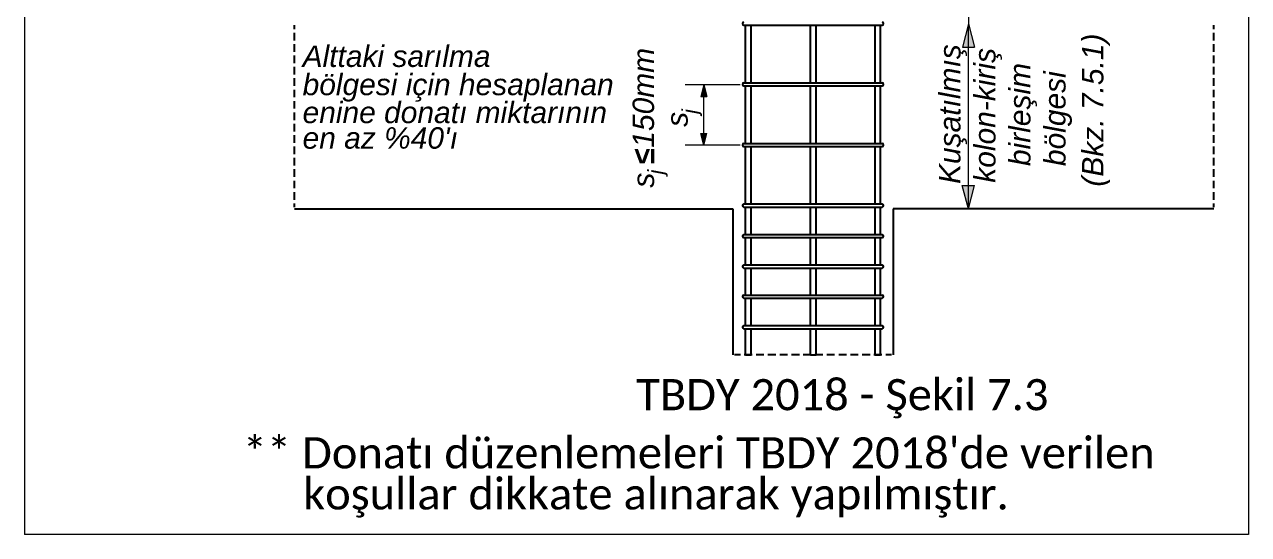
# Model space of a CAD drawing. Header units: millimetres. Extents: x 2232 to 85269, y -3593 to 5869.
# Drawn here: x 67031.8 to 67301.8, y -919.8 to -807.4 of the extents above; entities that cross this region are included whole.
import ezdxf

# ---------------------------------------------------------------- set-up
doc = ezdxf.new("R2010")
doc.units = ezdxf.units.MM
doc.layers.add('Standart', color=7, linetype='Continuous')
doc.styles.add('arialitalic_1_0', font='ariali.ttf', dxfattribs={"height": 0.2})
doc.styles.add('calibri_1_18', font='calibri.ttf', dxfattribs={"height": 0.2})
doc.styles.add('symbolbold_1_0', font='', dxfattribs={"height": 0.2})
doc.styles.get('symbolbold_1_0').set_extended_font_data('Symbol', bold=True)

msp = doc.modelspace()

# ---------------------------------------------------------------- hatches: boundary and pattern name
at = {"layer": 'Standart', "linetype": 'Continuous', "lineweight": 5}
for points in [[(67240.07, -807.26), (67238.73, -812.44), (67241.41, -812.44)], [(67181.69, -820.69), (67181.02, -823.28), (67182.37, -823.28)], [(67181.69, -834.06), (67181.02, -831.47), (67182.37, -831.47)], [(67240.05, -848.06), (67238.71, -842.88), (67241.39, -842.88)]]:
    msp.add_hatch(color=1, dxfattribs=at).paths.add_polyline_path(points)

# ---------------------------------------------------------------- linework, layer by layer
at = {"layer": 'Standart', "color": 250, "linetype": 'Continuous', "lineweight": 5}
for points in [[(67031.84, -509.37), (67031.84, -919.85)], [(67301.84, -509.37), (67301.84, -919.85)], [(67301.84, -919.85), (67031.84, -919.85)]]:
    msp.add_lwpolyline(points, dxfattribs=at)
at = {"layer": 'Standart', "color": 1, "linetype": 'Continuous', "lineweight": 5}
for points in [[(67240.1, -775.49), (67240.1, -807.59)], [(67240.07, -807.26), (67238.73, -812.44)], [(67240.07, -807.26), (67241.41, -812.44)], [(67240.1, -847.68), (67240.1, -807.59)], [(67238.73, -812.44), (67241.41, -812.44)], [(67189.71, -820.69), (67177.59, -820.69)], [(67181.69, -820.69), (67181.02, -823.28)], [(67181.69, -834.03), (67181.69, -820.69)], [(67181.69, -820.69), (67182.37, -823.28)], [(67181.02, -823.28), (67182.37, -823.28)], [(67181.69, -834.06), (67181.02, -831.47)], [(67181.02, -831.47), (67182.37, -831.47)], [(67181.69, -834.06), (67182.37, -831.47)], [(67189.71, -834.03), (67177.59, -834.03)], [(67240.05, -848.06), (67238.71, -842.88)], [(67238.71, -842.88), (67241.39, -842.88)], [(67240.05, -848.06), (67241.39, -842.88)]]:
    msp.add_lwpolyline(points, dxfattribs=at)
at = {"layer": 'Standart', "color": 254, "linetype": 'Continuous', "lineweight": -3}
for points in [[(67091.41, -808.43), (67091.41, -807.59)], [(67091.41, -810.92), (67091.41, -809.27)], [(67190.51, -807.59), (67221.03, -807.59)], [(67190.85, -820.27), (67190.85, -807.59)], [(67192.14, -820.27), (67192.14, -807.59)], [(67205.2, -820.27), (67205.2, -807.59)], [(67206.49, -820.27), (67206.49, -807.59)], [(67219.47, -820.27), (67219.47, -807.59)], [(67220.7, -820.27), (67220.7, -807.59)], [(67294.21, -808.43), (67294.21, -807.59)], [(67294.21, -810.92), (67294.21, -809.27)], [(67091.41, -813.43), (67091.41, -811.78)], [(67294.21, -813.43), (67294.21, -811.78)], [(67091.41, -815.97), (67091.41, -814.27)], [(67294.21, -815.97), (67294.21, -814.27)], [(67091.41, -818.45), (67091.41, -816.78)], [(67294.21, -818.45), (67294.21, -816.78)], [(67091.41, -820.97), (67091.41, -819.26)], [(67190.51, -820.27), (67221.03, -820.27)], [(67294.21, -820.97), (67294.21, -819.26)], [(67091.41, -823.45), (67091.41, -821.8)], [(67190.51, -820.97), (67221.03, -820.97)], [(67190.85, -833.64), (67190.85, -820.97)], [(67192.14, -833.64), (67192.14, -820.97)], [(67205.2, -833.64), (67205.2, -820.97)], [(67206.49, -833.64), (67206.49, -820.97)], [(67219.47, -833.64), (67219.47, -820.97)], [(67220.7, -833.64), (67220.7, -820.97)], [(67294.21, -823.45), (67294.21, -821.8)], [(67091.41, -825.96), (67091.41, -824.32)], [(67294.21, -825.96), (67294.21, -824.32)], [(67091.41, -828.5), (67091.41, -826.8)], [(67294.21, -828.5), (67294.21, -826.8)], [(67091.41, -830.99), (67091.41, -829.31)], [(67294.21, -830.99), (67294.21, -829.31)], [(67091.41, -833.5), (67091.41, -831.8)], [(67190.51, -833.64), (67221.03, -833.64)], [(67294.21, -833.5), (67294.21, -831.8)], [(67091.41, -835.99), (67091.41, -834.34)], [(67091.41, -838.53), (67091.41, -836.85)], [(67190.51, -834.34), (67221.03, -834.34)], [(67190.85, -846.99), (67190.85, -834.34)], [(67192.14, -846.99), (67192.14, -834.34)], [(67205.2, -846.99), (67205.2, -834.34)], [(67206.49, -846.99), (67206.49, -834.34)], [(67219.47, -846.99), (67219.47, -834.34)], [(67220.7, -846.99), (67220.7, -834.34)], [(67294.21, -835.99), (67294.21, -834.34)], [(67294.21, -838.53), (67294.21, -836.85)], [(67091.41, -841.04), (67091.41, -839.34)], [(67294.21, -841.04), (67294.21, -839.34)], [(67091.41, -843.52), (67091.41, -841.88)], [(67294.21, -843.52), (67294.21, -841.88)], [(67091.41, -846.04), (67091.41, -844.39)], [(67294.21, -846.04), (67294.21, -844.39)], [(67091.41, -847.68), (67091.41, -846.87)], [(67190.51, -846.99), (67221.03, -846.99)], [(67190.51, -847.68), (67221.03, -847.68)], [(67190.85, -853.72), (67190.85, -847.68)], [(67192.14, -853.72), (67192.14, -847.68)], [(67205.2, -853.72), (67205.2, -847.68)], [(67206.49, -853.72), (67206.49, -847.68)], [(67219.47, -853.72), (67219.47, -847.68)], [(67220.7, -853.72), (67220.7, -847.68)], [(67294.21, -847.68), (67294.21, -846.87)], [(67190.51, -853.72), (67221.03, -853.72)], [(67190.51, -854.41), (67221.03, -854.41)], [(67190.85, -860.42), (67190.85, -854.41)], [(67192.14, -860.42), (67192.14, -854.41)], [(67205.2, -860.42), (67205.2, -854.41)], [(67206.49, -860.42), (67206.49, -854.41)], [(67219.47, -860.42), (67219.47, -854.41)], [(67220.7, -860.42), (67220.7, -854.41)], [(67190.51, -860.42), (67221.03, -860.42)], [(67190.51, -861.11), (67221.03, -861.11)], [(67190.85, -867.06), (67190.85, -861.11)], [(67192.14, -867.06), (67192.14, -861.11)], [(67205.2, -867.06), (67205.2, -861.11)], [(67206.49, -867.06), (67206.49, -861.11)], [(67219.47, -867.06), (67219.47, -861.11)], [(67220.7, -867.06), (67220.7, -861.11)], [(67190.51, -867.06), (67221.03, -867.06)], [(67190.51, -867.76), (67221.03, -867.76)], [(67190.85, -873.79), (67190.85, -867.76)], [(67192.14, -873.79), (67192.14, -867.76)], [(67205.2, -873.79), (67205.2, -867.76)], [(67206.49, -873.79), (67206.49, -867.76)], [(67219.47, -873.79), (67219.47, -867.76)], [(67220.7, -873.79), (67220.7, -867.76)], [(67190.51, -873.79), (67221.03, -873.79)], [(67190.51, -874.49), (67221.03, -874.49)], [(67190.85, -880.21), (67190.85, -874.49)], [(67192.14, -880.21), (67192.14, -874.49)], [(67205.2, -880.21), (67205.2, -874.49)], [(67206.49, -880.21), (67206.49, -874.49)], [(67219.47, -880.21), (67219.47, -874.49)], [(67220.7, -880.21), (67220.7, -874.49)], [(67189.76, -880.21), (67188.45, -880.21)], [(67192.39, -880.21), (67190.6, -880.21)], [(67190.85, -880.21), (67192.14, -880.21)], [(67194.96, -880.21), (67193.23, -880.21)], [(67197.58, -880.21), (67195.82, -880.21)], [(67200.15, -880.21), (67198.45, -880.21)], [(67202.77, -880.21), (67201.01, -880.21)], [(67205.34, -880.21), (67203.64, -880.21)], [(67205.2, -880.21), (67206.49, -880.21)], [(67207.97, -880.21), (67206.21, -880.21)], [(67210.54, -880.21), (67208.83, -880.21)], [(67213.16, -880.21), (67211.46, -880.21)], [(67215.73, -880.21), (67214.03, -880.21)], [(67218.35, -880.21), (67216.65, -880.21)], [(67220.98, -880.21), (67219.22, -880.21)], [(67219.41, -880.21), (67220.7, -880.21)], [(67223.1, -880.21), (67221.84, -880.21)]]:
    msp.add_lwpolyline(points, dxfattribs=at)
at = {"layer": 'Standart', "color": 159, "linetype": 'Continuous', "lineweight": -3}
for points in [[(67091.41, -848.05), (67188.09, -848.05)], [(67188.09, -848.05), (67188.09, -880.21)], [(67294.21, -848.05), (67223.46, -848.05)], [(67223.46, -848.05), (67223.46, -880.21)]]:
    msp.add_lwpolyline(points, dxfattribs=at)
at = {"layer": 'Standart', "color": 254, "linetype": 'Continuous', "lineweight": -3}
for centre, start, end in [((67190.58, -807.24), 99.8531, 260.1469), ((67220.97, -807.24), 279.8531, 80.1469), ((67190.58, -820.62), 99.8531, 260.1469), ((67220.97, -820.62), 279.8531, 80.1469), ((67190.58, -833.99), 99.8531, 260.1469), ((67220.97, -833.99), 279.8531, 80.1469), ((67190.58, -847.34), 99.8531, 260.1469), ((67220.97, -847.34), 279.8531, 80.1469), ((67190.58, -854.06), 99.8531, 260.1469), ((67220.97, -854.06), 279.8531, 80.1469), ((67190.58, -860.76), 99.8531, 260.1469), ((67220.97, -860.76), 279.8531, 80.1469), ((67190.58, -867.41), 99.8531, 260.1469), ((67220.97, -867.41), 279.8531, 80.1469), ((67190.58, -874.14), 99.8531, 260.1469), ((67220.97, -874.14), 279.8531, 80.1469)]:
    msp.add_arc(centre, 0.354, start, end, dxfattribs=at)

# ---------------------------------------------------------------- texts
at = {"layer": 'Standart', "color": 254, "linetype": 'Continuous', "lineweight": 5}
for s, height, style, p in [('(Bkz. 7.5.1)', 4.725, 'arialitalic_1_0', (67269.84, -843.17)), ('Kuşatılmış', 4.725, 'arialitalic_1_0', (67238.31, -842.59)), ('s   150mm', 4.725, 'arialitalic_1_0', (67170.71, -843.39)), ('kolon-kiriş', 4.725, 'arialitalic_1_0', (67246.03, -842.31)), ('  birleşim', 4.725, 'arialitalic_1_0', (67253.75, -842.31)), ('  bölgesi', 4.725, 'arialitalic_1_0', (67261.48, -842.31)), ('j', 3.37, 'arialitalic_1_0', (67180.27, -827.12)), ('s', 4.72, 'arialitalic_1_0', (67178.13, -829.99)), ('£', 4.72, 'symbolbold_1_0', (67170.76, -838.21)), ('j', 3.37, 'arialitalic_1_0', (67172.72, -840.47))]:
    msp.add_text(s, height=height, rotation=90, dxfattribs=dict(at, style=style)).set_placement(p)
at = {"layer": 'Standart', "color": 254, "linetype": 'Continuous', "lineweight": 5, "style": 'arialitalic_1_0'}
for s, p in [('Alttaki sarılma', (67093.19, -816.78)), ('bölgesi için hesaplanan', (67093.19, -823.01)), ('enine donatı miktarının', (67093.19, -829.17)), ("en az %40'ı", (67093.19, -834.8))]:
    msp.add_text(s, height=4.725, dxfattribs=at).set_placement(p)
at = {"layer": 'Standart', "color": 254, "linetype": 'Continuous', "lineweight": -3, "style": 'calibri_1_18'}
for s, p in [(' TBDY 2018 - Şekil 7.3', (67164.36, -892.45)), ("** Donatı düzenlemeleri TBDY 2018'de verilen ", (67080, -905.28)), ('koşullar dikkate alınarak yapılmıştır.', (67093.31, -914.33))]:
    msp.add_text(s, height=6.8571, dxfattribs=at).set_placement(p)

doc.saveas('drawing.dxf')
